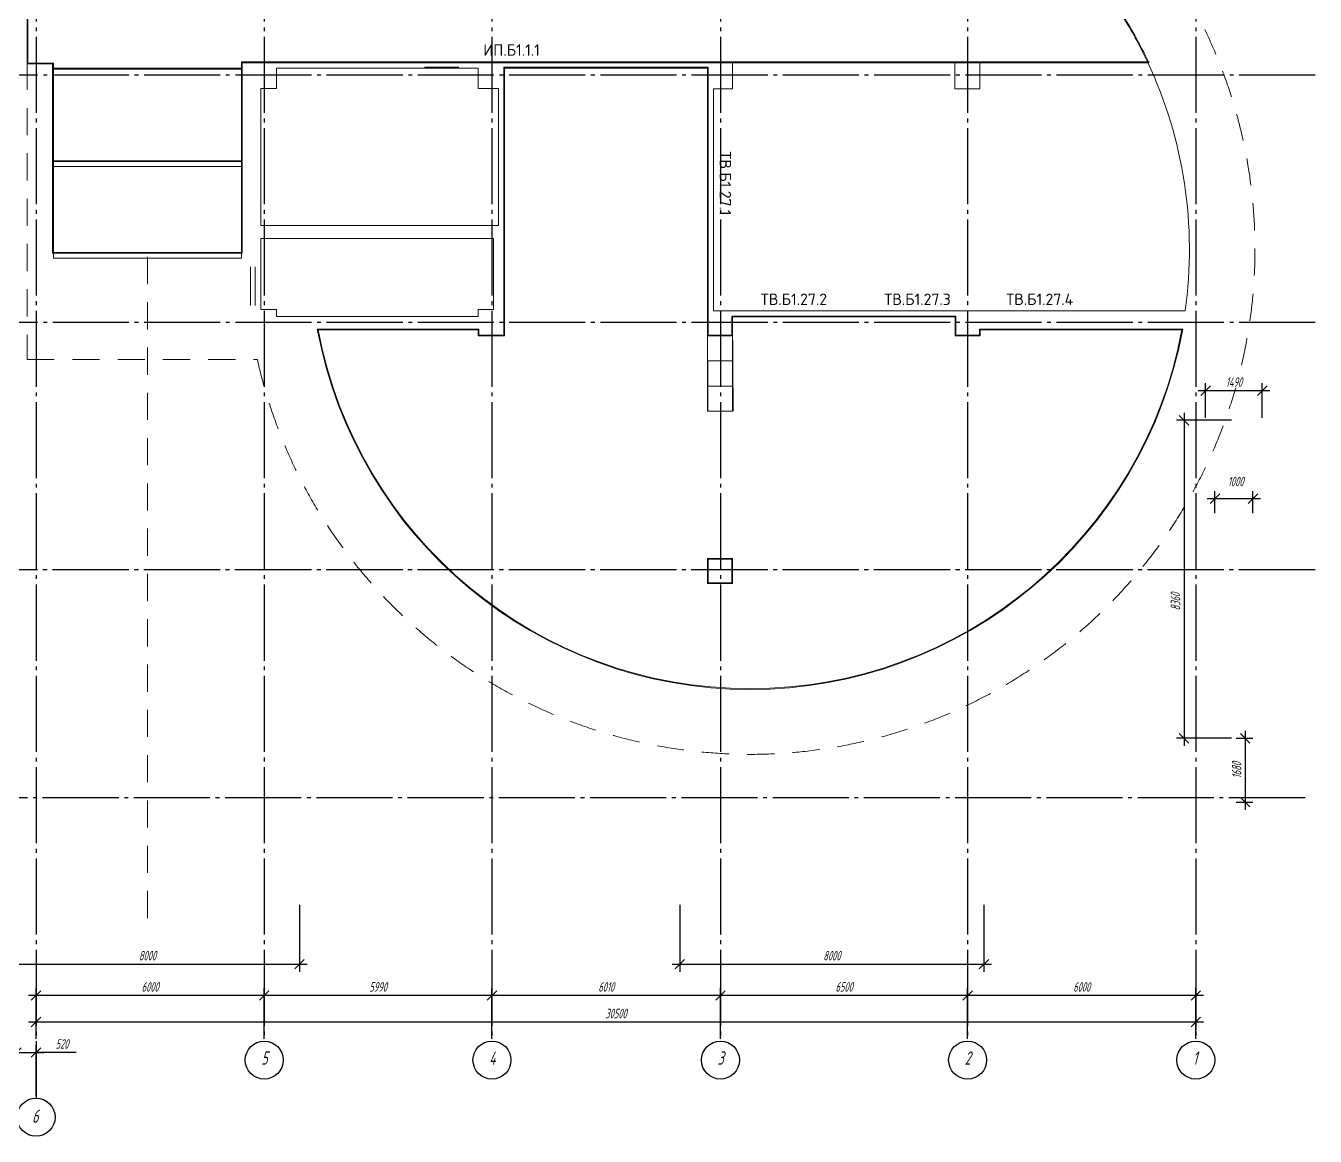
# Model space of a CAD drawing. Header units: millimetres. Extents: x 318 to 194121, y -24907 to 87574.
# Drawn here: x 32314 to 35129, y -7627 to -5204 of the extents above; entities that cross this region are included whole.
import ezdxf
from ezdxf.enums import TextEntityAlignment as Align

# ---------------------------------------------------------------- set-up
doc = ezdxf.new("R2010")
doc.units = ezdxf.units.MM
doc.linetypes.add('ГОСТ 2.303 5', pattern=[24, 20, -1.5, 1, -1.5])
doc.linetypes.add('Сверху', pattern=[3.96875, 2.38125, -1.5875])
doc.layers.add('Z_no_print', color=31, linetype='Continuous', lineweight=18, plot=False)
doc.layers.add('АР_Отделка', color=21, linetype='Continuous', lineweight=5, plot=False)
doc.layers.add('АР_Двери', color=5, linetype='Continuous', lineweight=20)
doc.layers.add('граница', color=7, linetype='Continuous', lineweight=0)
doc.layers.add('Оси и размеры по осям', color=7, linetype='Continuous', lineweight=9, transparency=0.5)
doc.layers.get('АР_Двери').off()
doc.styles.add('ГОСТ 2.304', font='CS_Gost2304.shx')
doc.styles.add('Стиль ГОСТ-В', font='gostw.shx', dxfattribs={"width": 0.8, "oblique": 15})
doc.styles.add('Текст 300', font='isocpeur.ttf', dxfattribs={"height": 300})
doc.dimstyles.new('СПДС', dxfattribs={"dimscale": 75, "dimtxt": 2.5, "dimasz": 2.5, "dimexe": 2, "dimexo": 0.625, "dimgap": 1, "dimtad": 1, "dimdec": 0, "dimrnd": 10, "dimtxsty": 'ГОСТ 2.304', "dimblk": 'OBLIQUE', "dimcen": 2.5, "dimdle": 2, "dimadec": 0, "dimazin": 2, "dimtfac": 0.75, "dimtdec": 0, "dimtmove": 1, "dimatfit": 3, "dimfxl": 1, "dimtfill": 1, "dimtolj": 1, "dimarcsym": 0})

# ---------------------------------------------------------------- blocks, each defined once
blk = doc.blocks.new('_OBLIQUE')
at = {"color": 0, "linetype": 'ByBlock'}
blk.add_line((-0.5, -0.5), (0.5, 0.5), dxfattribs=at)
blk = doc.blocks.new('*D252')
at = {"layer": 'Оси и размеры по осям', "color": 0, "lineweight": -2, "transparency": 16777216}
for p, q in [((100470, 362.5), (100470, 1700)), ((106970, 362.5), (106970, 1700)), ((107170, 1500), (100270, 1500))]:
    blk.add_line(p, q, dxfattribs=at)
at = {"layer": 'Оси и размеры по осям', "color": 0, "lineweight": -2, "transparency": 16777216, "xscale": 250, "yscale": 250, "zscale": 250, "rotation": 180}
blk.add_blockref('_OBLIQUE', (100470, 1500), dxfattribs=at)
at = {"layer": 'Оси и размеры по осям', "color": 0, "lineweight": -2, "transparency": 16777216, "xscale": 250, "yscale": 250, "zscale": 250}
blk.add_blockref('_OBLIQUE', (106970, 1500), dxfattribs=at)
at = {"layer": 'Оси и размеры по осям', "color": 0, "lineweight": 25, "transparency": 16777216, "insert": (103720, 1725), "char_height": 250, "attachment_point": 5, "style": 'Стиль ГОСТ-В', "bg_fill": 3, "box_fill_scale": 1.1, "bg_fill_color": 256, "bg_fill_true_color": 13158600, "bg_fill_transparency": 0}
blk.add_mtext('\\A1;6500', dxfattribs=at)
blk = doc.blocks.new('*D253')
at = {"layer": 'Оси и размеры по осям', "color": 0, "lineweight": -2, "transparency": 16777216}
for p, q in [((106970, 362.5), (106970, 1700)), ((112970, 362.5), (112970, 1700)), ((113170, 1500), (106770, 1500))]:
    blk.add_line(p, q, dxfattribs=at)
at = {"layer": 'Оси и размеры по осям', "color": 0, "lineweight": -2, "transparency": 16777216, "xscale": 250, "yscale": 250, "zscale": 250, "rotation": 180}
blk.add_blockref('_OBLIQUE', (106970, 1500), dxfattribs=at)
at = {"layer": 'Оси и размеры по осям', "color": 0, "lineweight": -2, "transparency": 16777216, "xscale": 250, "yscale": 250, "zscale": 250}
blk.add_blockref('_OBLIQUE', (112970, 1500), dxfattribs=at)
at = {"layer": 'Оси и размеры по осям', "color": 0, "lineweight": 25, "transparency": 16777216, "insert": (109970, 1725), "char_height": 250, "attachment_point": 5, "style": 'Стиль ГОСТ-В', "bg_fill": 3, "box_fill_scale": 1.1, "bg_fill_color": 256, "bg_fill_true_color": 13158600, "bg_fill_transparency": 0}
blk.add_mtext('\\A1;6000', dxfattribs=at)
blk = doc.blocks.new('*D254')
at = {"layer": 'Оси и размеры по осям', "color": 0, "lineweight": -2, "transparency": 16777216}
for p, q in [((94460, 362.5), (94460, 1700)), ((100470, 362.5), (100470, 1700)), ((100670, 1500), (94260, 1500))]:
    blk.add_line(p, q, dxfattribs=at)
at = {"layer": 'Оси и размеры по осям', "color": 0, "lineweight": -2, "transparency": 16777216, "xscale": 250, "yscale": 250, "zscale": 250, "rotation": 180}
blk.add_blockref('_OBLIQUE', (94460, 1500), dxfattribs=at)
at = {"layer": 'Оси и размеры по осям', "color": 0, "lineweight": -2, "transparency": 16777216, "xscale": 250, "yscale": 250, "zscale": 250}
blk.add_blockref('_OBLIQUE', (100470, 1500), dxfattribs=at)
at = {"layer": 'Оси и размеры по осям', "color": 0, "lineweight": 25, "transparency": 16777216, "insert": (97465, 1725), "char_height": 250, "attachment_point": 5, "style": 'Стиль ГОСТ-В', "bg_fill": 3, "box_fill_scale": 1.1, "bg_fill_color": 256, "bg_fill_true_color": 13158600, "bg_fill_transparency": 0}
blk.add_mtext('\\A1;6010', dxfattribs=at)
blk = doc.blocks.new('*D255')
at = {"layer": 'Оси и размеры по осям', "color": 0, "lineweight": -2, "transparency": 16777216}
for p, q in [((81750, 0), (82670, 0)), ((81950, -893), (81950, 200)), ((82470, -1137), (82470, 200)), ((83525, 0), (82470, 0))]:
    blk.add_line(p, q, dxfattribs=at)
at = {"layer": 'Оси и размеры по осям', "color": 0, "lineweight": -2, "transparency": 16777216, "xscale": 250, "yscale": 250, "zscale": 250}
for p, rotation in [((81950, 0), 180.0022701974662), ((82470, 0), 0.002270197466155988)]:
    blk.add_blockref('_OBLIQUE', p, dxfattribs=dict(at, rotation=rotation))
at = {"layer": 'Оси и размеры по осям', "color": 0, "lineweight": 25, "transparency": 16777216, "insert": (83152, 225), "char_height": 250, "attachment_point": 5, "rotation": 0.0023, "style": 'Стиль ГОСТ-В', "bg_fill": 3, "box_fill_scale": 1.1, "bg_fill_color": 256, "bg_fill_true_color": 13158600, "bg_fill_transparency": 0}
blk.add_mtext('\\A1;520', dxfattribs=at)
blk = doc.blocks.new('*D266')
at = {"layer": 'Оси и размеры по осям', "color": 0, "lineweight": -2, "transparency": 16777216}
for p, q in [((88470, 363), (88470, 1700)), ((94460, 362), (94460, 1700)), ((94660, 1500), (88270, 1500))]:
    blk.add_line(p, q, dxfattribs=at)
at = {"layer": 'Оси и размеры по осям', "color": 0, "lineweight": -2, "transparency": 16777216, "xscale": 250, "yscale": 250, "zscale": 250}
for p, rotation in [((88470, 1500), 179.9988628668846), ((94460, 1500), 359.9988628668846)]:
    blk.add_blockref('_OBLIQUE', p, dxfattribs=dict(at, rotation=rotation))
at = {"layer": 'Оси и размеры по осям', "color": 0, "lineweight": 25, "transparency": 16777216, "insert": (91465, 1725), "char_height": 250, "attachment_point": 5, "rotation": 359.9989, "style": 'Стиль ГОСТ-В', "bg_fill": 3, "box_fill_scale": 1.1, "bg_fill_color": 256, "bg_fill_true_color": 13158600, "bg_fill_transparency": 0}
blk.add_mtext('\\A1;5990', dxfattribs=at)
blk = doc.blocks.new('*D267')
at = {"layer": 'Оси и размеры по осям', "color": 0, "lineweight": -2, "transparency": 16777216}
for p, q in [((82470, 363), (82470, 1700)), ((88470, 363), (88470, 1700)), ((88670, 1500), (82270, 1500))]:
    blk.add_line(p, q, dxfattribs=at)
at = {"layer": 'Оси и размеры по осям', "color": 0, "lineweight": -2, "transparency": 16777216, "xscale": 250, "yscale": 250, "zscale": 250}
for p, rotation in [((82470, 1500), 180.0020926258878), ((88470, 1500), 0.002092625887852861)]:
    blk.add_blockref('_OBLIQUE', p, dxfattribs=dict(at, rotation=rotation))
at = {"layer": 'Оси и размеры по осям', "color": 0, "lineweight": 25, "transparency": 16777216, "insert": (85470, 1725), "char_height": 250, "attachment_point": 5, "rotation": 0.0021, "style": 'Стиль ГОСТ-В', "bg_fill": 3, "box_fill_scale": 1.1, "bg_fill_color": 256, "bg_fill_true_color": 13158600, "bg_fill_transparency": 0}
blk.add_mtext('\\A1;6000', dxfattribs=at)
blk = doc.blocks.new('*U381')
at = {"color": 0, "linetype": 'ByBlock', "lineweight": -2}
blk.add_line((-450, 0), (329, 450), dxfattribs=at)
for points in [[(-485, 0), (-485, -75), (-440, -75), (-440, -40), (-450, -40), (-450, 0)], [(485, 0), (485, -75), (440, -75), (440, -40), (450, -40), (450, 0)]]:
    blk.add_lwpolyline(points, close=True, dxfattribs=at)
at = {"layer": 'Z_no_print'}
for p, q in [((505, 0), (-505, 0)), ((505, -120), (-505, -120))]:
    blk.add_line(p, q, dxfattribs=at)
blk = doc.blocks.new('*U382')
at = {"color": 0, "linetype": 'ByBlock', "lineweight": -2}
blk.add_line((-400, 0), (293, 400), dxfattribs=at)
for points in [[(-435, 0), (-435, -75), (-390, -75), (-390, -40), (-400, -40), (-400, 0)], [(435, 0), (435, -75), (390, -75), (390, -40), (400, -40), (400, 0)]]:
    blk.add_lwpolyline(points, close=True, dxfattribs=at)
at = {"layer": 'Z_no_print'}
for p, q in [((455, 0), (-455, 0)), ((455, -120), (-455, -120))]:
    blk.add_line(p, q, dxfattribs=at)
blk = doc.blocks.new('*U372')
at = {"color": 0, "linetype": 'ByBlock', "lineweight": -2}
for p, q in [((600, 0), (-93, 400)), ((-600, 0), (-254, 200))]:
    blk.add_line(p, q, dxfattribs=at)
for points in [[(-635, 0), (-635, -75), (-590, -75), (-590, -40), (-600, -40), (-600, 0)], [(635, 0), (635, -75), (590, -75), (590, -40), (600, -40), (600, 0)]]:
    blk.add_lwpolyline(points, close=True, dxfattribs=at)
at = {"layer": 'Z_no_print'}
for p, q in [((655, 0), (-655, 0)), ((655, -115), (-655, -115))]:
    blk.add_line(p, q, dxfattribs=at)
blk = doc.blocks.new('*D247')
at = {"layer": 'Оси и размеры по осям', "color": 0, "lineweight": -2, "transparency": 16777216}
for p, q in [((112970, 1313), (112970, 600)), ((113170, 800), (82270, 800)), ((82470, 363), (82470, 1000))]:
    blk.add_line(p, q, dxfattribs=at)
at = {"layer": 'Оси и размеры по осям', "color": 0, "lineweight": -2, "transparency": 16777216, "xscale": 250, "yscale": 250, "zscale": 250, "rotation": 180}
blk.add_blockref('_OBLIQUE', (82470, 800), dxfattribs=at)
at = {"layer": 'Оси и размеры по осям', "color": 0, "lineweight": -2, "transparency": 16777216, "xscale": 250, "yscale": 250, "zscale": 250}
blk.add_blockref('_OBLIQUE', (112970, 800), dxfattribs=at)
at = {"layer": 'Оси и размеры по осям', "color": 0, "lineweight": 25, "transparency": 16777216, "insert": (97720, 1025), "char_height": 250, "attachment_point": 5, "style": 'Стиль ГОСТ-В', "bg_fill": 3, "box_fill_scale": 1.1, "bg_fill_color": 256, "bg_fill_true_color": 13158600, "bg_fill_transparency": 0}
blk.add_mtext('\\A1;30500', dxfattribs=at)
blk = doc.blocks.new('*D248')
at = {"layer": 'Оси и размеры по осям', "color": 0, "lineweight": -2, "transparency": 16777216}
for p, q in [((114036, 8261), (114470, 8261)), ((114270, 8461), (114270, 6381)), ((114036, 6581), (114470, 6581))]:
    blk.add_line(p, q, dxfattribs=at)
at = {"layer": 'Оси и размеры по осям', "color": 0, "lineweight": -2, "transparency": 16777216, "xscale": 250, "yscale": 250, "zscale": 250}
for p, rotation in [((114270, 8261), 90), ((114270, 6581), 270)]:
    blk.add_blockref('_OBLIQUE', p, dxfattribs=dict(at, rotation=rotation))
at = {"layer": 'Оси и размеры по осям', "color": 0, "lineweight": 25, "transparency": 16777216, "insert": (114045, 7421), "char_height": 250, "attachment_point": 5, "rotation": 90, "style": 'Стиль ГОСТ-В', "bg_fill": 3, "box_fill_scale": 1.1, "bg_fill_color": 256, "bg_fill_true_color": 13158600, "bg_fill_transparency": 0}
blk.add_mtext('\\A1;1680', dxfattribs=at)
blk = doc.blocks.new('*D280')
at = {"layer": 'Оси и размеры по осям', "color": 0, "lineweight": -2, "transparency": 16777216}
for p, q in [((113911, 16621), (112461, 16621)), ((112661, 16821), (112661, 8061)), ((113911, 8261), (112461, 8261))]:
    blk.add_line(p, q, dxfattribs=at)
at = {"layer": 'Оси и размеры по осям', "color": 0, "lineweight": -2, "transparency": 16777216, "xscale": 250, "yscale": 250, "zscale": 250}
for p, rotation in [((112661, 16621), 90), ((112661, 8261), 270)]:
    blk.add_blockref('_OBLIQUE', p, dxfattribs=dict(at, rotation=rotation))
at = {"layer": 'Оси и размеры по осям', "color": 0, "lineweight": 25, "transparency": 16777216, "insert": (112436, 11852), "char_height": 250, "attachment_point": 5, "rotation": 90, "style": 'Стиль ГОСТ-В', "bg_fill": 3, "box_fill_scale": 1.1, "bg_fill_color": 256, "bg_fill_true_color": 13158600, "bg_fill_transparency": 0}
blk.add_mtext('\\A1;8360', dxfattribs=at)
blk = doc.blocks.new('*D281')
at = {"layer": 'Оси и размеры по осям', "color": 0, "lineweight": -2, "transparency": 16777216}
for p, q in [((113029, 17401), (114919, 17401)), ((113229, 16684), (113229, 17601)), ((114719, 16684), (114719, 17601))]:
    blk.add_line(p, q, dxfattribs=at)
at = {"layer": 'Оси и размеры по осям', "color": 0, "lineweight": -2, "transparency": 16777216, "xscale": 250, "yscale": 250, "zscale": 250, "rotation": 180}
blk.add_blockref('_OBLIQUE', (113229, 17401), dxfattribs=at)
at = {"layer": 'Оси и размеры по осям', "color": 0, "lineweight": -2, "transparency": 16777216, "xscale": 250, "yscale": 250, "zscale": 250}
blk.add_blockref('_OBLIQUE', (114719, 17401), dxfattribs=at)
at = {"layer": 'Оси и размеры по осям', "color": 0, "lineweight": 25, "transparency": 16777216, "insert": (113974, 17626), "char_height": 250, "attachment_point": 5, "style": 'Стиль ГОСТ-В', "bg_fill": 3, "box_fill_scale": 1.1, "bg_fill_color": 256, "bg_fill_true_color": 13158600, "bg_fill_transparency": 0}
blk.add_mtext('\\A1;1490', dxfattribs=at)
blk = doc.blocks.new('*D282')
at = {"layer": 'Оси и размеры по осям', "color": 0, "lineweight": -2, "transparency": 16777216}
for p, q in [((113474, 14181), (113474, 14762)), ((114474, 14181), (114474, 14762)), ((113274, 14562), (114674, 14562))]:
    blk.add_line(p, q, dxfattribs=at)
at = {"layer": 'Оси и размеры по осям', "color": 0, "lineweight": -2, "transparency": 16777216, "xscale": 250, "yscale": 250, "zscale": 250, "rotation": 180}
blk.add_blockref('_OBLIQUE', (113474, 14562), dxfattribs=at)
at = {"layer": 'Оси и размеры по осям', "color": 0, "lineweight": -2, "transparency": 16777216, "xscale": 250, "yscale": 250, "zscale": 250}
blk.add_blockref('_OBLIQUE', (114474, 14562), dxfattribs=at)
at = {"layer": 'Оси и размеры по осям', "color": 0, "lineweight": 25, "transparency": 16777216, "insert": (114019, 15012), "char_height": 250, "attachment_point": 5, "style": 'Стиль ГОСТ-В', "bg_fill": 3, "box_fill_scale": 1.1, "bg_fill_color": 256, "bg_fill_true_color": 13158600, "bg_fill_transparency": 0}
blk.add_mtext('\\A1;1000', dxfattribs=at)
blk = doc.blocks.new('*D283')
at = {"layer": 'Оси и размеры по осям', "color": 0, "lineweight": -2, "transparency": 16777216}
for p, q in [((81399, 3881), (81399, 2121)), ((89399, 3881), (89399, 2121)), ((81199, 2321), (89599, 2321))]:
    blk.add_line(p, q, dxfattribs=at)
at = {"layer": 'Оси и размеры по осям', "color": 0, "lineweight": -2, "transparency": 16777216, "xscale": 250, "yscale": 250, "zscale": 250, "rotation": 180}
blk.add_blockref('_OBLIQUE', (81399, 2321), dxfattribs=at)
at = {"layer": 'Оси и размеры по осям', "color": 0, "lineweight": -2, "transparency": 16777216, "xscale": 250, "yscale": 250, "zscale": 250}
blk.add_blockref('_OBLIQUE', (89399, 2321), dxfattribs=at)
at = {"layer": 'Оси и размеры по осям', "color": 0, "lineweight": 25, "transparency": 16777216, "insert": (85399, 2546), "char_height": 250, "attachment_point": 5, "style": 'Стиль ГОСТ-В', "bg_fill": 3, "box_fill_scale": 1.1, "bg_fill_color": 256, "bg_fill_true_color": 13158600, "bg_fill_transparency": 0}
blk.add_mtext('\\A1;8000', dxfattribs=at)
blk = doc.blocks.new('*D284')
at = {"layer": 'Оси и размеры по осям', "color": 0, "lineweight": -2, "transparency": 16777216}
for p, q in [((99399, 3881), (99399, 2121)), ((107399, 3881), (107399, 2121)), ((99199, 2321), (107599, 2321))]:
    blk.add_line(p, q, dxfattribs=at)
at = {"layer": 'Оси и размеры по осям', "color": 0, "lineweight": -2, "transparency": 16777216, "xscale": 250, "yscale": 250, "zscale": 250, "rotation": 180}
blk.add_blockref('_OBLIQUE', (99399, 2321), dxfattribs=at)
at = {"layer": 'Оси и размеры по осям', "color": 0, "lineweight": -2, "transparency": 16777216, "xscale": 250, "yscale": 250, "zscale": 250}
blk.add_blockref('_OBLIQUE', (107399, 2321), dxfattribs=at)
at = {"layer": 'Оси и размеры по осям', "color": 0, "lineweight": 25, "transparency": 16777216, "insert": (103399, 2546), "char_height": 250, "attachment_point": 5, "style": 'Стиль ГОСТ-В', "bg_fill": 3, "box_fill_scale": 1.1, "bg_fill_color": 256, "bg_fill_true_color": 13158600, "bg_fill_transparency": 0}
blk.add_mtext('\\A1;8000', dxfattribs=at)
blk = doc.blocks.new('Экран 5')
at = {"linetype": 'ByBlock', "lineweight": -2, "ltscale": 100, "style": 'Текст 300'}
blk.add_attdef('НОМЕР', text='', height=300, dxfattribs=at).set_placement((-66, 171), align=Align.CENTER)
blk = doc.blocks.new('Экран 6')
at = {"linetype": 'ByBlock', "lineweight": -2, "ltscale": 100, "style": 'Текст 300'}
blk.add_attdef('НОМЕР', (-296, 52), '', height=300, dxfattribs=at)
blk = doc.blocks.new('отм 0.000')
at = {"layer": 'АР_Отделка', "linetype": 'ByBlock', "ltscale": 100}
for p, q in [((100790, 26021.3, 4.3), (111732.9, 26021.3, 4.3)), ((111701.4, 26041.3, 4.3), (111746.2, 26041.3, 4.3))]:
    blk.add_line(p, q, dxfattribs=at)
for points, elevation in [([(82235, 28971.3), (85465, 28971.3), (91331.7, 28971.3), (100670, 28971.3), (109949.3, 28971.3), (110257.5, 28496.7), (111118.4, 27163.7, -0.0280412), (111732.9, 26021.3), (100790, 26021.3), (87893, 26021.3), (87893, 21012.1), (82905, 21012.1), (82905, 25991.3), (82235, 25991.3)], 4.3), ([(82255, 28951.3), (85465, 28951.3), (91331.7, 28951.3), (100670, 28951.3), (109938.4, 28951.3), (110240.7, 28485.8), (111101.4, 27153, -0.027355), (111701.4, 26041.3), (100790, 26041.3), (87873, 26041.3), (87873, 21032.1), (82925, 21032.1), (82925, 26011.3), (82255, 26011.3)], 4.3), ([(112630.3, 19016.3, -0.8322407), (89866.7, 19016.3), (94113, 19016.3), (94113, 18861.3), (94773, 18861.3), (94773, 25901.3), (100150, 25901.3), (100150, 25351.3), (100150, 25351.3), (100150, 19481.3), (100150, 19481.3), (100150, 18861.3), (100770, 18861.3), (100770, 19361.3), (106660, 19361.3), (106660, 18861.3), (107280, 18861.3), (107280, 19016.3)], 48.7), ([(112606.2, 18996.3, -0.8304817), (89890.8, 18996.3), (94093, 18996.3), (94093, 18841.3), (94793, 18841.3), (94793, 25881.3), (100130, 25881.3), (100130, 25331.3), (100130, 25331.3), (100130, 19501.3), (100130, 19501.3), (100130, 18841.3), (100790, 18841.3), (100790, 19341.3), (106640, 19341.3), (106640, 18841.3), (107300, 18841.3), (107300, 18996.3)], 48.7), ([(112606.2, 18996.3, -0.8304817), (89890.8, 18996.3), (94093, 18996.3), (94093, 18841.3), (94793, 18841.3), (94793, 25881.3), (100130, 25881.3), (100130, 25331.3), (100130, 25331.3), (100130, 19501.3), (100130, 19501.3), (100140, 16861.3), (100800, 16861.3), (100790, 19341.3), (106640, 19341.3), (106640, 18841.3), (107300, 18841.3), (107300, 18996.3)], 48.7), ([(100290, 19501.3), (112689.1, 19501.3, 0.1461688), (111701.4, 26041.3), (107290, 26041.3), (107290, 25331.3), (106630, 25331.3), (106630, 26041.3), (100790, 26041.3), (100790, 25331.3), (100290, 25331.3)], 4.3)]:
    blk.add_lwpolyline(points, format="xyb", close=True, dxfattribs=dict(at, elevation=elevation))
for points, elevation in [([(82905, 25876.3), (87893, 25876.3), (87893, 23426.3), (82905, 23426.3)], 4.3), ([(82925, 25856.3), (87873, 25856.3), (87873, 23446.3), (82925, 23446.3)], 4.3), ([(88383, 21746.3), (94633, 21746.3), (94633, 25341.3), (94093, 25341.3), (94093, 25881.3), (88793, 25881.3), (88793, 25341.3), (88383, 25341.3)], 48.7), ([(82925, 23291.3), (87873, 23291.3), (87873, 20881.3), (82925, 20881.3)], 4.3), ([(88383, 21396.3), (94503, 21396.3), (94503, 19531.3), (94093, 19531.3), (94093, 19346.3), (88793, 19346.3), (88793, 19531.3), (88383, 19531.3)], 48.7), ([(100130, 18841.3), (100790, 18841.3), (100790, 18181.3), (100130, 18181.3)], 48.7), ([(100130, 18181.3), (100790, 18181.3), (100790, 17521.3), (100130, 17521.3)], 48.7), ([(100130, 17521.3), (100790, 17521.3), (100790, 16861.3), (100130, 16861.3)], 48.7), ([(100130, 12991.3), (100790, 12991.3), (100790, 12331.3), (100130, 12331.3)], 48.7), ([(100150, 12971.3), (100770, 12971.3), (100770, 12351.3), (100150, 12351.3)], 48.7)]:
    blk.add_lwpolyline(points, close=True, dxfattribs=dict(at, elevation=elevation))
at = {"layer": 'граница', "linetype": 'Сверху', "ltscale": 300}
blk.add_line((85399, 20915.8, 47.2), (85399, 3529.1, 47.2), dxfattribs=at)
at = {"layer": 'граница', "linetype": 'Сверху', "ltscale": 300, "elevation": 4.3}
blk.add_lwpolyline([(88890, 45071.3), (82235, 45071.3), (82235, 18218.2), (88289.9, 18218.2, 1.1954887), (112389.5, 28344.1), (104578, 40372.7, 0.4385775), (88890, 41630.4), (88890, 45071.3)], format="xyb", close=True, dxfattribs=at)
blk.add_lwpolyline([(88890, 45071.3), (82235, 45071.3), (82235, 18218.2), (88289.9, 18218.2, 1.1954887), (112389.5, 28344.1), (104578, 40372.7, 0.4385775), (88890, 41630.4), (88890, 45071.3)], format="xyb", close=True, dxfattribs=at)
at = {"layer": 'Оси и размеры по осям', "linetype": 'ГОСТ 2.303 5', "lineweight": 25, "ltscale": 100}
for p, q in [((116111.6, 25691.3, 42), (-5019.3, 25691.3, 130.8)), ((116111.6, 25691.3, 42), (-5019.3, 25691.3, 130.8)), ((116111.6, 19191.3, 42), (-5019.3, 19191.3, 130.8)), ((116111.6, 19191.3, 42), (-5019.3, 19191.3, 130.8)), ((116111.6, 12691.3, 42), (-5019.3, 12691.3, 130.8)), ((116101.6, 12691.3, 42), (-5019.3, 12691.3, 130.8))]:
    blk.add_line(p, q, dxfattribs=at)
at = {"layer": 'АР_Двери'}
blk.add_blockref('*U372', (97461.5, 26021.3, 48.7), dxfattribs=at)
at = {"layer": 'АР_Двери', "rotation": 180}
blk.add_blockref('*U382', (93138, 25901.3, 48.7), dxfattribs=at)
at = {"layer": 'АР_Двери', "xscale": -1, "rotation": 90}
blk.add_blockref('*U381', (88113, 20146.3, 48.7), dxfattribs=at)
at = {"layer": 'Оси и размеры по осям', "linetype": 'Continuous', "lineweight": 25, "ltscale": 100, "char_height": 350, "width": 336.841, "attachment_point": 1, "style": 'Стиль ГОСТ-В'}
for s, insert in [('{\\Fcs_gost2304|c204;5}', (88393.2, 28.9, -1.1)), ('{\\Fcs_gost2304|c204;4}', (94382.6, 28.6, -1.1)), ('{\\Fcs_gost2304|c204;3}', (100392.7, 28.6, -1.1)), ('{\\Fcs_gost2304|c204;2}', (106892.7, 28.6, -1.1)), ('{\\Fcs_gost2304|c204;1}', (112892.7, 28.6, -1.1)), ('{\\Fcs_gost2304|c204;6}', (82366.1, -1497.9, -1.1))]:
    blk.add_mtext(s, dxfattribs=dict(at, insert=insert))
at = {"layer": 'Оси и размеры по осям', "lineweight": 25}
dim = blk.add_linear_dim(base=(100470, 1500, 130.8), p1=(106970, 300, 42), p2=(100470, 300, 42), angle=180, dimstyle='СПДС', override={"dimscale": 100, "dimtxsty": 'Стиль ГОСТ-В'}, dxfattribs=at)
dim.commit()
dim.dimension.update_dxf_attribs({"geometry": '*D252', "text_midpoint": (103720, 1725, 130.8)})
dim = blk.add_linear_dim(base=(82470, 0, -0.2), p1=(81950, -955, -132.1), p2=(82470, -1200, -89), angle=180.00227, dimstyle='СПДС', override={"dimscale": 100, "dimtxsty": 'Стиль ГОСТ-В'}, dxfattribs=at)
dim.commit()
dim.dimension.update_dxf_attribs({"geometry": '*D255', "text_midpoint": (83151.9, 0, -0.2), "dimtype": 128})
at = {"layer": 'Оси и размеры по осям', "linetype": 'Continuous', "lineweight": 25, "ltscale": 100}
blk.add_circle((82469.9, -1700, -1.1), 500, dxfattribs=at)
at = {"layer": 'Оси и размеры по осям', "lineweight": 25}
for base, p1, p2, angle, picture, middle in [((114269.6, 6581.3, -103.6), (113974, 8261.3, 48.7), (113974, 6581.3, 84.9), 90, '*D248', (114044.6, 7421.3, -103.6)), ((94460, 1500, 130.8), (100470, 300, 42), (94460, 300, 42), 180, '*D254', (97465, 1725, 130.8)), ((106970, 1500, 130.8), (112970, 300, 42), (106970, 300, 42), 180, '*D253', (109970, 1725, 130.8))]:
    dim = blk.add_linear_dim(base=base, p1=p1, p2=p2, angle=angle, dimstyle='СПДС', override={"dimscale": 100, "dimtxsty": 'Стиль ГОСТ-В'}, dxfattribs=at)
    dim.commit()
    dim.dimension.update_dxf_attribs({"geometry": picture, "text_midpoint": middle})
at = {"layer": 'Оси и размеры по осям', "linetype": 'ГОСТ 2.303 5', "lineweight": 25, "ltscale": 100}
for p, q in [((100470, 45901.3, 42), (100470, 300, -1.1)), ((106970, 45901.3, 42), (106970, 300, -1.1)), ((112970, 45901.3, 42), (112970, 300, -1.1)), ((115842.8, 6691.3, -90.3), (-5019.3, 6691.3, 58.2))]:
    blk.add_line(p, q, dxfattribs=at)
at = {"layer": 'Оси и размеры по осям', "linetype": 'Continuous', "lineweight": 25, "ltscale": 100}
for centre in [(100470, -200, -1.1), (106970, -200, -1.1), (112970, -200, -1.1)]:
    blk.add_circle(centre, 500, dxfattribs=at)
at = {"layer": 'Оси и размеры по осям', "lineweight": 25}
dim = blk.add_linear_dim(base=(88470.4954, 1500.2381, 130.77), p1=(94460, 300, 42.0279), p2=(88470.4716, 300.2381, 42.0279), angle=179.99886, dimstyle='СПДС', override={"dimscale": 100, "dimtxsty": 'Стиль ГОСТ-В'}, dxfattribs=at)
dim.commit()
dim.dimension.update_dxf_attribs({"geometry": '*D266', "text_midpoint": (91465.2641, 1725.1787, 130.77)})
at = {"layer": 'Оси и размеры по осям', "linetype": 'ГОСТ 2.303 5', "lineweight": 25, "ltscale": 100}
blk.add_line((94459.9, 45901.3, 42), (94459.9, 300, -1.1), dxfattribs=at)
at = {"layer": 'Оси и размеры по осям', "linetype": 'Continuous', "lineweight": 25, "ltscale": 100}
blk.add_circle((94459.9, -200, -1.1), 500, dxfattribs=at)
at = {"layer": 'Оси и размеры по осям', "lineweight": 25}
dim = blk.add_linear_dim(base=(112660.9, 8261.3, -282.4), p1=(113974, 16621.3, -313.7), p2=(113974, 8261.3, -287.3), angle=90, dimstyle='СПДС', override={"dimscale": 100, "dimtxsty": 'Стиль ГОСТ-В'}, dxfattribs=at)
dim.commit()
dim.dimension.update_dxf_attribs({"geometry": '*D280', "text_midpoint": (112660.9, 11851.9, -282.4), "dimtype": 128})
dim = blk.add_linear_dim(base=(107399, 2321.3, 47.2), p1=(99399, 3943.8, 238.3), p2=(107399, 3943.8, 47.2), dimstyle='СПДС', override={"dimscale": 100, "dimtxsty": 'Стиль ГОСТ-В'}, dxfattribs=at)
dim.commit()
dim.dimension.update_dxf_attribs({"geometry": '*D284', "text_midpoint": (103399, 2546.3, 47.2)})
dim = blk.add_linear_dim(base=(82469.9562, 1500.019, 130.77), p1=(88470.4716, 300.2381, 42.0279), p2=(82470, 300.0004, 42.0279), angle=180.00209, dimstyle='СПДС', override={"dimscale": 100, "dimtxsty": 'Стиль ГОСТ-В'}, dxfattribs=at)
dim.commit()
dim.dimension.update_dxf_attribs({"geometry": '*D267', "text_midpoint": (85470.1838, 1725.1286, 130.77)})
at = {"layer": 'Оси и размеры по осям', "linetype": 'ГОСТ 2.303 5', "lineweight": 25, "ltscale": 100}
for p, q in [((82469.9, 45901.3, 42), (82469.9, -1200, -1)), ((88470.5, 45901.5, 42), (88470.5, 300.2, -1.1))]:
    blk.add_line(p, q, dxfattribs=at)
at = {"layer": 'Оси и размеры по осям', "linetype": 'Continuous', "lineweight": 25, "ltscale": 100}
blk.add_circle((88470.5, -199.8, -1.1), 500, dxfattribs=at)
at = {"layer": 'Оси и размеры по осям', "lineweight": 25}
dim = blk.add_linear_dim(base=(114719, 17400.7, -103.6), p1=(113229, 16621.3, 84.9), p2=(114719, 16621.3, 84.9), dimstyle='СПДС', override={"dimscale": 100, "dimtxsty": 'Стиль ГОСТ-В'}, dxfattribs=at)
dim.commit()
dim.dimension.update_dxf_attribs({"geometry": '*D281', "text_midpoint": (113974, 17625.7, -103.6)})
dim = blk.add_linear_dim(base=(114474, 14562.4, -103.6), p1=(113474, 14118.4, 180576.9), p2=(114474, 14118.4, 180576.9), dimstyle='СПДС', override={"dimscale": 100, "dimtxsty": 'Стиль ГОСТ-В'}, dxfattribs=at)
dim.commit()
dim.dimension.update_dxf_attribs({"geometry": '*D282', "text_midpoint": (114019, 14787.4, -103.6), "dimtype": 128})
dim = blk.add_linear_dim(base=(89399, 2321.3, 47.2), p1=(81399, 3943.8, 238.3), p2=(89399, 3943.8, 47.2), dimstyle='СПДС', override={"dimscale": 100, "dimtxsty": 'Стиль ГОСТ-В'}, dxfattribs=at)
dim.commit()
dim.dimension.update_dxf_attribs({"geometry": '*D283', "text_midpoint": (85399, 2546.3, 47.2)})
dim = blk.add_linear_dim(base=(82469.9, 800, 173.9), p1=(112970, 1375.1, -0.1), p2=(82469.9, 300.1, 0.3), angle=180, dimstyle='СПДС', override={"dimscale": 100, "dimtxsty": 'Стиль ГОСТ-В'}, dxfattribs=at)
dim.commit()
dim.dimension.update_dxf_attribs({"geometry": '*D247', "text_midpoint": (97720, 1025, 173.9)})

msp = doc.modelspace()

# ---------------------------------------------------------------- block references
at = {"xscale": 0.08298810776376846, "yscale": 0.08298810776376846, "zscale": 0.08298810776376846}
msp.add_blockref('отм 0.000', (25492.7, -7444, 223.6), dxfattribs=at)

# ---------------------------------------------------------------- next in the draw order: block references
at = {"linetype": 'ByBlock', "lineweight": -2, "xscale": 0.08298810776376846, "yscale": 0.08298810776376846, "zscale": 0.08298810776376846}
for name, p, values in [('Экран 6', (33337.4, -5273.6, 226), {'НОМЕР': 'ИП.Б1.1.1'}), ('Экран 5', (33996.2, -5827.3, 226), {'НОМЕР': 'ТВ.Б1.27.2'}), ('Экран 5', (34266, -5827.3, 226), {'НОМЕР': 'ТВ.Б1.27.3'}), ('Экран 5', (34532.7, -5827.3, 226), {'НОМЕР': 'ТВ.Б1.27.4'})]:
    msp.add_blockref(name, p, dxfattribs=at).add_auto_attribs(values)
at = {"linetype": 'ByBlock', "lineweight": -2, "xscale": 0.08298810776376846, "yscale": 0.08298810776376846, "zscale": 0.08298810776376846, "rotation": 270}
msp.add_blockref('Экран 5', (33814.6, -5553.4, 223.9), dxfattribs=at).add_auto_attribs({'НОМЕР': 'ТВ.Б1.27.1'})

doc.saveas('drawing.dxf')
